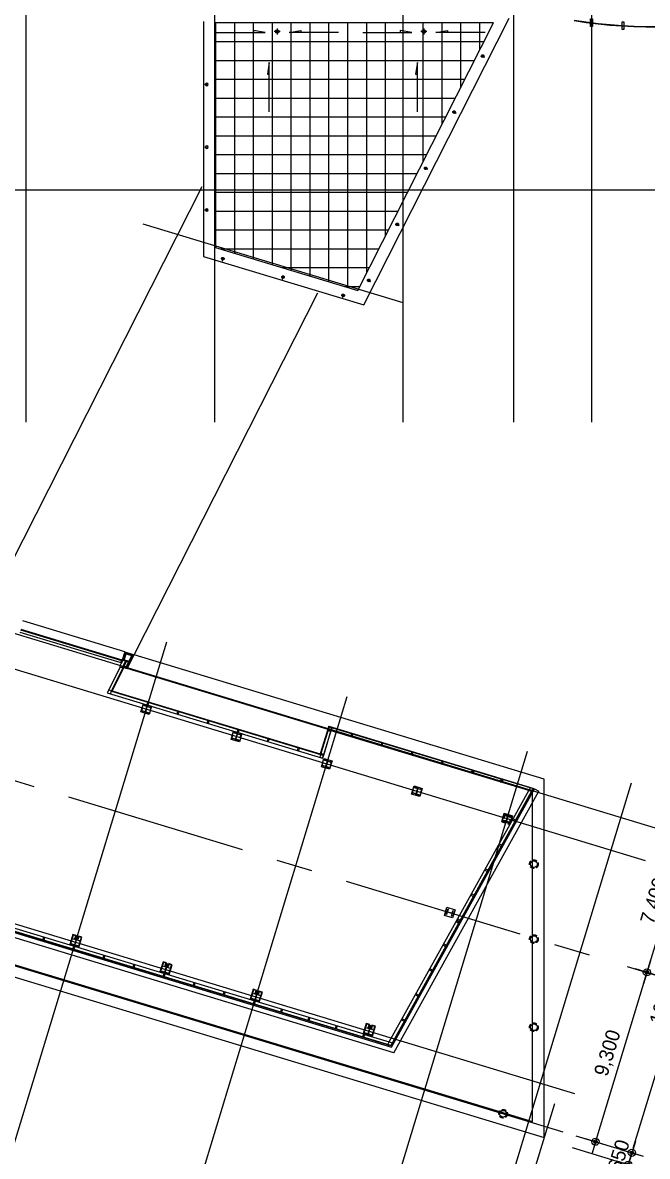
# Model space of a CAD drawing. Header units: metres. Extents: x 630750 to 860239, y 578133 to 726633.
# Drawn here: x 708141 to 740933, y 608545 to 668101 of the extents above; entities that cross this region are included whole.
import ezdxf

# ---------------------------------------------------------------- set-up
doc = ezdxf.new("R2010")
doc.units = ezdxf.units.M
doc.header["$LTSCALE"] = 300
for name, pattern in [('CEN', [62, 60, -1, 0, -1]), ('CENTER', [50.8, 31.75, -6.35, 6.35, -6.35]), ('HID1', [0.375, 0.25, -0.125]), ('업무시설_xr-base$0$CONTINOUS', [0])]:
    doc.linetypes.add(name, pattern=pattern)
doc.layers.get('Defpoints').update_dxf_attribs({"color": 8})
for name, color, linetype in [('1203_DMP검토', 201, 'Continuous'), ('A-CEN', 1, 'CEN'), ('A-CEN-1', 1, 'Continuous'), ('A-CIRC', 6, 'Continuous'), ('A-CON', 2, 'Continuous'), ('A-DIM', 7, 'Continuous'), ('A-ELE-4', 4, 'Continuous'), ('A-ELE-9', 9, 'Continuous'), ('A-ELE9', 9, 'Continuous'), ('A-HAT-253', 253, 'Continuous'), ('A-STL1', 4, 'Continuous'), ('A-WAL-DW', 7, 'Continuous'), ('A-WIN', 4, 'Continuous'), ('A-WIN-GLASS', 4, 'Continuous'), ('A-WIN-REV', 4, 'Continuous'), ('DIM', 7, 'Continuous'), ('INT', 117, 'Continuous'), ('KUK-F-LIGHT', 4, 'Continuous'), ('KUK-WALL-DRYWALL', 4, 'Continuous'), ('KUK-WALL-FIN 1', 30, 'Continuous'), ('mk', 4, 'Continuous'), ('STEL', 3, 'Continuous'), ('STL', 3, 'Continuous')]:
    doc.layers.add(name, color=color, linetype=linetype)
doc.styles.add('TEXT(돋음)', font='')
doc.styles.get('TEXT(돋음)').set_extended_font_data('Dotum')
doc.dimstyles.new('DIM250', dxfattribs={"dimscale": 250, "dimtxt": 3, "dimasz": 1, "dimexe": 2, "dimexo": 3, "dimgap": 1, "dimtad": 1, "dimdec": 0, "dimzin": 0, "dimdsep": 46, "dimlunit": 6, "dimtxsty": 'TEXT(돋음)', "dimblk": 'Z_DOT', "dimcen": 2.5, "dimdle": 2, "dimclrd": 256, "dimclre": 256, "dimclrt": 3, "dimadec": 0, "dimazin": 0, "dimtfac": 1, "dimtdec": 0, "dimtix": 1, "dimtmove": 2, "dimatfit": 3, "dimldrblk": 'Z_DOT', "dimfxl": 1, "dimtolj": 1, "dimtzin": 0, "dimarcsym": 0})

# ---------------------------------------------------------------- blocks, each defined once
blk = doc.blocks.new('*U7')
at = {"layer": 'STEL'}
blk.add_lwpolyline([(-23, -15, -0.414214), (-5, -33), (-5, -267, -0.414214), (-23, -285), (-150, -285), (-150, -300), (150, -300), (150, -285), (23, -285, -0.414214), (5, -267), (5, -33, -0.414214), (23, -15), (150, -15), (150, 0), (-150, 0), (-150, -15)], format="xyb", close=True, dxfattribs=at)
blk = doc.blocks.new('A$C62252109')
at = {"color": 1}
for p, q in [((69, 46, 0), (0, 46, 0)), ((10, 46, 0), (10, 26, 0)), ((30, 11, 0), (30, 80, 0)), ((41, 46, 0), (111, 46, 0)), ((50, 46, 0), (50, 26, 0)), ((56, 46, 0), (56, 26, 0)), ((76, 11, 0), (76, 80, 0)), ((96, 46, 0), (96, 26, 0))]:
    blk.add_line(p, q, dxfattribs=at)
at = {"color": 1, "elevation": 0}
for points in [[(53, 26), (7, 26), (7, 0), (53, 0)], [(53, 26), (99, 26), (99, 0), (53, 0)]]:
    blk.add_lwpolyline(points, close=True, dxfattribs=at)
at = {"color": 1}
for centre in [(30, 46, 0), (76, 46, 0)]:
    blk.add_circle(centre, 14.7, dxfattribs=at)
for centre in [(30, 46, 0), (76, 46, 0)]:
    blk.add_arc(centre, 19.7, 360, 180, dxfattribs=at)
blk = doc.blocks.new('*U12')
at = {"layer": 'STEL'}
blk.add_lwpolyline([(-20.5, -14, -0.4142136), (-4.5, -30), (-4.5, -220, -0.4142136), (-20.5, -236), (-125, -236), (-125, -250), (125, -250), (125, -236), (20.5, -236, -0.4142136), (4.5, -220), (4.5, -30, -0.4142136), (20.5, -14), (125, -14), (125, 0), (-125, 0), (-125, -14)], format="xyb", close=True, dxfattribs=at)
blk = doc.blocks.new('Z_DOT')
at = {"layer": 'DIM', "color": 7}
for p, q in [((0, -2.5), (0, 2.5)), ((-2.5, 0), (2.5, 0))]:
    blk.add_line(p, q, dxfattribs=at)
for radius in [0.75, 0.375]:
    blk.add_circle((0, 0), radius, dxfattribs=at)
blk = doc.blocks.new('*D54')
at = {"layer": 'A-DIM', "lineweight": -2, "transparency": 16777216}
for p, q in [((676229, 616332), (675060, 612478)), ((675444, 612884), (730165, 596280)), ((731428, 599582), (730259, 595729))]:
    blk.add_line(p, q, dxfattribs=at)
at = {"layer": 'Defpoints', "color": 0, "transparency": 16777216}
for p in [(676447, 617049), (731646, 600300), (730404, 596207)]:
    blk.add_point(p, dxfattribs=at)
at = {"layer": 'A-DIM', "lineweight": -2, "transparency": 16777216, "xscale": 250, "yscale": 250, "zscale": 250}
for p, rotation in [((675205, 612957), 163.1200000135865), ((730404, 596207), 343.1200000135865)]:
    blk.add_blockref('Z_DOT', p, dxfattribs=dict(at, rotation=rotation))
at = {"layer": 'A-DIM', "color": 3, "transparency": 16777216, "insert": (703007, 605250), "char_height": 750, "attachment_point": 5, "rotation": 343.12, "style": 'TEXT(돋음)'}
blk.add_mtext('\\A1;57,684', dxfattribs=at)
blk = doc.blocks.new('*D57')
at = {"layer": 'A-DIM', "lineweight": -2, "transparency": 16777216}
for p, q in [((742030, 625605), (743538, 625147)), ((742987, 625053), (740984, 618450)), ((739881, 618524), (741389, 618066))]:
    blk.add_line(p, q, dxfattribs=at)
at = {"layer": 'Defpoints', "color": 0, "transparency": 16777216}
for p in [(741312, 625823), (739164, 618741), (740911, 618211)]:
    blk.add_point(p, dxfattribs=at)
at = {"layer": 'A-DIM', "lineweight": -2, "transparency": 16777216, "xscale": 250, "yscale": 250, "zscale": 250}
for p, rotation in [((743060, 625292), 73.12000000000005), ((740911, 618211), 253.1200000000001)]:
    blk.add_blockref('Z_DOT', p, dxfattribs=dict(at, rotation=rotation))
at = {"layer": 'A-DIM', "color": 3, "transparency": 16777216, "insert": (741318, 621954), "char_height": 750, "attachment_point": 5, "rotation": 73.12, "style": 'TEXT(돋음)'}
blk.add_mtext('\\A1;7,400', dxfattribs=at)
blk = doc.blocks.new('*D58')
at = {"layer": 'A-DIM', "lineweight": -2, "transparency": 16777216}
for p, q in [((739881, 618524), (741389, 618066)), ((740838, 617972), (738283, 609551)), ((737181, 609624), (738689, 609167))]:
    blk.add_line(p, q, dxfattribs=at)
at = {"layer": 'Defpoints', "color": 0, "transparency": 16777216}
for p in [(739164, 618741), (736463, 609842), (738211, 609312)]:
    blk.add_point(p, dxfattribs=at)
at = {"layer": 'A-DIM', "lineweight": -2, "transparency": 16777216, "xscale": 250, "yscale": 250, "zscale": 250}
for p, rotation in [((740911, 618211), 73.12000000000221), ((738211, 609312), 253.1200000000022)]:
    blk.add_blockref('Z_DOT', p, dxfattribs=dict(at, rotation=rotation))
at = {"layer": 'A-DIM', "color": 3, "transparency": 16777216, "insert": (738893, 613964), "char_height": 750, "attachment_point": 5, "rotation": 73.12, "style": 'TEXT(돋음)'}
blk.add_mtext('\\A1;9,300', dxfattribs=at)
blk = doc.blocks.new('*D59')
at = {"layer": 'A-DIM', "lineweight": -2, "transparency": 16777216}
for p, q in [((742030, 625605), (745452, 624566)), ((740197, 608970), (744901, 624472)), ((737181, 609624), (740603, 608586))]:
    blk.add_line(p, q, dxfattribs=at)
at = {"layer": 'Defpoints', "color": 0, "transparency": 16777216}
for p in [(741312, 625823), (744974, 624712), (736463, 609842)]:
    blk.add_point(p, dxfattribs=at)
at = {"layer": 'A-DIM', "lineweight": -2, "transparency": 16777216, "xscale": 250, "yscale": 250, "zscale": 250}
for p, rotation in [((744974, 624712), 73.11999999999823), ((740124, 608731), 253.1199999999982)]:
    blk.add_blockref('Z_DOT', p, dxfattribs=dict(at, rotation=rotation))
at = {"layer": 'A-DIM', "color": 3, "transparency": 16777216, "insert": (741881, 616924), "char_height": 750, "attachment_point": 5, "rotation": 73.12, "style": 'TEXT(돋음)'}
blk.add_mtext('\\A1;16,700', dxfattribs=at)
blk = doc.blocks.new('*D61')
at = {"layer": 'A-DIM', "lineweight": -2, "transparency": 16777216}
for p, q in [((737181, 609624), (740603, 608586)), ((736992, 609002), (740414, 607964)), ((740124, 608731), (739936, 608109)), ((740197, 608970), (740270, 609210)), ((739863, 607870), (739791, 607631))]:
    blk.add_line(p, q, dxfattribs=at)
at = {"layer": 'Defpoints', "color": 0, "transparency": 16777216}
for p in [(736463, 609842), (736275, 609220), (739936, 608109)]:
    blk.add_point(p, dxfattribs=at)
at = {"layer": 'A-DIM', "lineweight": -2, "transparency": 16777216, "xscale": 250, "yscale": 250, "zscale": 250}
for p, rotation in [((740124, 608731), 253.1200000000732), ((739936, 608109), 73.1200000000732)]:
    blk.add_blockref('Z_DOT', p, dxfattribs=dict(at, rotation=rotation))
at = {"layer": 'A-DIM', "color": 3, "transparency": 16777216, "insert": (739432, 608602), "char_height": 750, "attachment_point": 5, "rotation": 73.12, "style": 'TEXT(돋음)'}
blk.add_mtext('\\A1;650', dxfattribs=at)
blk = doc.blocks.new('고리1')
at = {"layer": 'A-ELE-9'}
blk.add_lwpolyline([(2588448, 90602), (2588460, 90602), (2588460, 90502), (2588448, 90502)], close=True, dxfattribs=at)
for radius, start, end in [(69, 274.98854, 265.01146), (50, 276.89211, 263.1079)]:
    blk.add_arc((2588454, 90612), radius, start, end, dxfattribs=at)

msp = doc.modelspace()

# ---------------------------------------------------------------- linework, layer by layer
for points in [[(738054.4, 667898.4), (737954.4, 667898.4), (737954.4, 668298.4), (738054.4, 668298.4)], [(739704.4, 667751.1), (739604.4, 667751.1), (739604.4, 668151.1), (739704.4, 668151.1)]]:
    msp.add_lwpolyline(points, close=True)
at = {"layer": '1203_DMP검토', "color": 8}
for p, q in [((718264.4, 668100.9), (718264.4, 656290.3)), ((719254.4, 668100.9), (719254.4, 655991.9)), ((720244.4, 668100.9), (720244.4, 655693.5)), ((721234.4, 668100.9), (721234.4, 655395.1)), ((722224.4, 668100.9), (722224.4, 655096.7)), ((723214.4, 668100.9), (723214.4, 654798.2)), ((724204.4, 668100.9), (724204.4, 654499.8)), ((725194.4, 668100.9), (725194.4, 654201.4)), ((726184.4, 668100.9), (726184.4, 654937.1)), ((727174.4, 668100.9), (727174.4, 656889.8)), ((729154.4, 668100.9), (729154.4, 660795.3)), ((730144.4, 668100.9), (730144.4, 662748)), ((731134.4, 668100.9), (731134.4, 664700.7)), ((732124.4, 668100.9), (732124.4, 666653.5)), ((718264.4, 667110.9), (732356.3, 667110.9)), ((718264.4, 666120.9), (731854.4, 666120.9)), ((718264.4, 665130.9), (731352.5, 665130.9)), ((718264.4, 664140.9), (730850.6, 664140.9)), ((718264.4, 663150.9), (730348.7, 663150.9)), ((718264.4, 662160.9), (729846.8, 662160.9)), ((718264.4, 661170.9), (729344.8, 661170.9)), ((718264.4, 660180.9), (728842.9, 660180.9)), ((718264.4, 659190.9), (728341, 659190.9)), ((718264.4, 658200.9), (727839.1, 658200.9)), ((718264.4, 657210.9), (727337.2, 657210.9)), ((718494.7, 656220.9), (726835.3, 656220.9)), ((721778.9, 655230.9), (726333.4, 655230.9)), ((725063.2, 654240.9), (725831.4, 654240.9))]:
    msp.add_line(p, q, dxfattribs=at)
at = {"layer": 'A-CEN'}
for p, q in [((721658.9, 667635), (721349.9, 667635)), ((721504.4, 667789.5), (721504.4, 667480.5)), ((729358.9, 667635), (729049.9, 667635)), ((729204.4, 667789.5), (729204.4, 667480.5))]:
    msp.add_line(p, q, dxfattribs=at)
at = {"layer": 'A-CEN-1', "linetype": 'Continuous'}
for p, q in [((708304.4, 706258.8), (708304.4, 647115.6)), ((718204.4, 706258.8), (718204.4, 647115.6)), ((728104.4, 706258.8), (728104.4, 647115.6)), ((733904.4, 706258.8), (733904.4, 647115.6)), ((738004.4, 706258.8), (738004.4, 647115.6)), ((795684.5, 659310.2), (657202.6, 659310.2)), ((714456.1, 657537.6), (728104.4, 653396.2)), ((694392.6, 640060), (741351.2, 625810.8)), ((693870, 638337.6), (740828.6, 624088.3)), ((707244.6, 607704.1), (715701.1, 635572.7)), ((716718, 604829.5), (725174.5, 632698.1)), ((726191.5, 601954.9), (734648, 629823.4)), ((679285.3, 629386.8), (737111.8, 611839.8)), ((731645.9, 600299.8), (740102.4, 628168.3)), ((678675.5, 627377.3), (736502.1, 609830.3)), ((732635.8, 599999.4), (736072.7, 611325.7))]:
    msp.add_line(p, q, dxfattribs=at)
at = {"layer": 'A-CEN-1', "linetype": 'CENTER'}
msp.add_line((681375.9, 636276.6), (739202.5, 618729.6), dxfattribs=at)
at = {"layer": 'A-CIRC'}
for centre, radius in [((721504.4, 667635), 93.8), ((721504.4, 667635), 75), ((729203.4, 667635.5), 93.8), ((729203.4, 667635.5), 75)]:
    msp.add_circle(centre, radius, dxfattribs=at)
at = {"layer": 'A-CON', "elevation": 0}
for points in [[(714347.7, 631888.7), (714478.5, 632319.3), (714909.2, 632188.5), (714778.4, 631758)], [(719084.4, 630451.4), (719215.2, 630882), (719645.9, 630751.2), (719515.1, 630320.6)], [(723821.3, 629014), (723952.1, 629444.6), (724382.8, 629313.8), (724252, 628883.2)], [(728558, 627576.7), (728688.8, 628007.3), (729119.5, 627876.5), (728988.7, 627446)], [(733294.8, 626139.3), (733425.6, 626569.9), (733856.2, 626439.1), (733725.5, 626008.6)], [(730281.3, 621201.7), (730412.1, 621632.3), (730842.7, 621501.5), (730712, 621071)]]:
    msp.add_lwpolyline(points, close=True, dxfattribs=at)
at = {"layer": 'A-ELE-4', "color": 3}
msp.add_lwpolyline([(717630.4, 668160.2), (717630.4, 655818.6), (726055, 653279.1), (733688.8, 668336.4)], dxfattribs=at)
msp.add_lwpolyline([(718264.4, 668100.2), (718264.4, 656289.6), (725729.6, 654039.4), (732858.2, 668100.2), (718264.4, 668100.2)], close=True, dxfattribs=at)
at = {"layer": 'A-ELE9'}
for p, q in [((717554.4, 659478.8), (706278.2, 637237.2)), ((713990, 634897.1), (723632.8, 653917))]:
    msp.add_line(p, q, dxfattribs=at)
at = {"layer": 'A-HAT-253'}
for p, q in [((681154.4, 628349.4), (727498.6, 614286.6)), ((727619.3, 613988.7), (680904.4, 628164)), ((727498.6, 614286.6), (735018.2, 627851.1)), ((727619.3, 613988.7), (735236.8, 627729.9)), ((735018.2, 627851.1), (735236.8, 627729.9))]:
    msp.add_line(p, q, dxfattribs=at)
at = {"layer": 'A-STL1'}
for p, q in [((713499.6, 635045.9), (713368.9, 634615.3)), ((713501.6, 635042.2), (713371.8, 634614.4)), ((713501.6, 635042.2), (713371.8, 634614.4)), ((713499.6, 635045.9), (713990, 634897.1)), ((713501.6, 635042.2), (713985.7, 634895.3)), ((713621.1, 634176.1), (713985.7, 634895.3)), ((713622.7, 634172.5), (713990, 634897.1)), ((713429.3, 634234.4), (713621.1, 634176.1)), ((713430.8, 634230.8), (713622.7, 634172.5))]:
    msp.add_line(p, q, dxfattribs=at)
at = {"layer": 'A-STL1', "color": 8}
for p, q in [((713519.6, 635008.5), (713397.6, 634606.6)), ((713567.4, 634994), (713445.5, 634592.1)), ((713505.1, 634960.6), (713924.1, 634833.5)), ((713519.6, 635008.5), (713947.1, 634878.8)), ((713607.3, 634208.6), (713947.1, 634878.8)), ((713397.6, 634606.6), (713705.6, 634513.1)), ((713412.2, 634654.4), (713728.6, 634558.4)), ((713464.6, 634304.1), (713581.7, 634268.6)), ((713581.7, 634268.6), (713875.5, 634848.2)), ((713441.7, 634258.8), (713607.3, 634208.6))]:
    msp.add_line(p, q, dxfattribs=at)
at = {"layer": 'A-STL1'}
for points in [[(713505.1, 634960.6), (713519.6, 635008.5), (713567.4, 634994), (713552.9, 634946.1), (713505.1, 634960.6)], [(713876.3, 634848), (713890.8, 634895.8), (713938.6, 634881.3), (713924.1, 634833.5), (713876.3, 634848)], [(713449.4, 634256.5), (713463.9, 634304.3), (713511.7, 634289.8), (713497.2, 634242), (713449.4, 634256.5)], [(713559.4, 634223.1), (713574, 634270.9), (713621.8, 634256.4), (713607.3, 634208.6), (713559.4, 634223.1)]]:
    msp.add_lwpolyline(points, dxfattribs=at)
for points in [[(713507, 634961.6), (713520.6, 635006.6), (713565.6, 634993), (713551.9, 634948)], [(713878.1, 634849), (713891.8, 634894), (713936.8, 634880.3), (713923.1, 634835.4)], [(713451.2, 634257.5), (713464.9, 634302.5), (713509.9, 634288.8), (713496.2, 634243.8)], [(713561.3, 634224.1), (713575, 634269), (713619.9, 634255.4), (713606.3, 634210.4)]]:
    msp.add_lwpolyline(points, close=True, dxfattribs=at)
at = {"layer": 'A-WAL-DW'}
for p, q in [((713258.2, 634339.2), (713325.4, 634471.8)), ((713392, 634271.4), (713540, 634563.4)), ((713436.6, 634248.8), (713588.6, 634548.6))]:
    msp.add_line(p, q, dxfattribs=at)
at = {"layer": 'A-WIN', "color": 9}
for p, q in [((712663.3, 633055), (713275.7, 634263.1)), ((712581.5, 632893.8), (723881, 629465)), ((724367.7, 631068.8), (723881, 629465)), ((724323.5, 630923.4), (734863.6, 627725)), ((731071.1, 621197), (734715.9, 627772)), ((726062, 614957.7), (693502.5, 624837.6)), ((727389, 614555), (731071.1, 621197)), ((726085.9, 614950.4), (727389, 614555))]:
    msp.add_line(p, q, dxfattribs=at)
at = {"layer": 'A-WIN', "color": 7}
for p, q in [((724222.2, 631112.9), (724206.2, 631142.9)), ((723779.7, 629654.6), (723763.7, 629684.5))]:
    msp.add_line(p, q, dxfattribs=at)
for points in [[(713444.4, 634211.2), (713423, 634222), (713436.6, 634248.8), (713258.2, 634339.2), (713231.1, 634285.7), (713409.5, 634195.3), (713423, 634222)], [(712831.4, 633001.9), (712797.1, 632987.2), (712663.3, 633055), (712582.4, 632895.6), (712753.5, 632843.7), (712797.1, 632987.2)], [(714744.8, 632421.3), (714737.8, 632398.3), (714761.7, 632391), (714717.6, 632245.6), (714669.8, 632260.1), (714713.9, 632405.6), (714737.8, 632398.3)], [(716323.7, 631942.2), (716316.7, 631919.2), (716340.7, 631911.9), (716296.5, 631766.5), (716248.7, 631781), (716292.8, 631926.4), (716316.7, 631919.2)], [(717902.6, 631463), (717895.6, 631440.1), (717919.6, 631432.8), (717875.4, 631287.4), (717827.6, 631301.9), (717871.7, 631447.3), (717895.6, 631440.1)], [(719481.5, 630983.9), (719474.6, 630961), (719498.5, 630953.7), (719454.3, 630808.3), (719406.5, 630822.8), (719450.6, 630968.2), (719474.6, 630961)], [(724323.5, 630923.4), (724367.7, 631068.8), (724222.2, 631112.9), (724178.1, 630967.5), (724323.5, 630923.4)], [(725450.2, 630765.4), (725443.2, 630742.5), (725409.7, 630752.6), (725365.6, 630607.2), (725432.5, 630586.8), (725476.7, 630732.3), (725443.2, 630742.5)], [(721060.4, 630504.8), (721053.5, 630481.9), (721077.4, 630474.6), (721033.2, 630329.2), (720985.4, 630343.7), (721029.5, 630489.1), (721053.5, 630481.9)], [(727029.1, 630286.3), (727022.1, 630263.3), (726988.6, 630273.5), (726944.5, 630128.1), (727011.5, 630107.7), (727055.6, 630253.2), (727022.1, 630263.3)], [(722639.3, 630025.7), (722632.4, 630002.8), (722656.3, 629995.5), (722612.2, 629850), (722564.3, 629864.6), (722608.4, 630010), (722632.4, 630002.8)], [(723881, 629465), (723925.2, 629610.5), (723779.7, 629654.6), (723735.6, 629509.2), (723881, 629465)], [(728608, 629807.2), (728601, 629784.2), (728567.5, 629794.4), (728523.4, 629648.9), (728590.4, 629628.6), (728634.5, 629774.1), (728601, 629784.2)], [(730186.9, 629328.1), (730179.9, 629305.1), (730146.4, 629315.3), (730102.3, 629169.8), (730169.3, 629149.5), (730213.4, 629295), (730179.9, 629305.1)], [(731765.8, 628849), (731758.8, 628826), (731725.3, 628836.2), (731681.2, 628690.7), (731748.2, 628670.4), (731792.3, 628815.9), (731758.8, 628826)], [(733344.7, 628369.9), (733337.7, 628346.9), (733304.2, 628357.1), (733260.1, 628211.6), (733327.1, 628191.3), (733371.2, 628336.7), (733337.7, 628346.9)], [(734790.3, 627906.1), (734714.9, 627770.2), (734863.7, 627725), (734939.1, 627861), (734790.3, 627906.1)], [(734020.4, 626154.2), (733999.4, 626165.9), (734016.3, 626196.5), (733883.4, 626270.2), (733849.5, 626209), (733982.4, 626135.3), (733999.4, 626165.9)], [(733293.1, 624842.3), (733272.1, 624854), (733289.1, 624884.6), (733156.1, 624958.3), (733122.2, 624897.1), (733255.1, 624823.4), (733272.1, 624854)], [(732565.8, 623530.4), (732544.8, 623542.1), (732561.8, 623572.7), (732428.9, 623646.4), (732394.9, 623585.2), (732527.9, 623511.5), (732544.8, 623542.1)], [(731838.6, 622218.5), (731817.6, 622230.2), (731834.5, 622260.8), (731701.6, 622334.5), (731667.7, 622273.3), (731800.6, 622199.6), (731817.6, 622230.2)], [(731111.3, 620906.6), (731090.3, 620918.3), (731107.3, 620948.9), (730974.3, 621022.6), (730940.4, 620961.4), (731073.3, 620887.7), (731090.3, 620918.3)], [(709217, 619885.2), (709224, 619908.2), (709200.1, 619915.5), (709244.2, 620060.9), (709292, 620046.4), (709247.9, 619900.9), (709224, 619908.2)], [(710795.9, 619406.1), (710802.9, 619429.1), (710779, 619436.4), (710823.1, 619581.8), (710871, 619567.3), (710826.8, 619421.8), (710802.9, 619429.1)], [(730384, 619594.7), (730363, 619606.4), (730380, 619637), (730247.1, 619710.7), (730213.1, 619649.5), (730346.1, 619575.8), (730363, 619606.4)], [(712374.8, 618927), (712381.8, 618950), (712357.9, 618957.2), (712402, 619102.7), (712449.9, 619088.2), (712405.7, 618942.7), (712381.8, 618950)], [(713953.7, 618447.9), (713960.7, 618470.9), (713936.8, 618478.1), (713980.9, 618623.6), (714028.8, 618609.1), (713984.6, 618463.6), (713960.7, 618470.9)], [(729656.8, 618282.8), (729635.8, 618294.5), (729652.7, 618325.1), (729519.8, 618398.8), (729485.9, 618337.6), (729618.8, 618263.9), (729635.8, 618294.5)], [(715532.7, 617968.8), (715539.6, 617991.8), (715515.7, 617999), (715559.8, 618144.5), (715607.7, 618130), (715563.5, 617984.5), (715539.6, 617991.8)], [(717111.6, 617489.7), (717118.5, 617512.7), (717094.6, 617519.9), (717138.7, 617665.4), (717186.6, 617650.9), (717142.5, 617505.4), (717118.5, 617512.7)], [(718690.5, 617010.6), (718697.4, 617033.6), (718673.5, 617040.8), (718717.7, 617186.3), (718765.5, 617171.7), (718721.4, 617026.3), (718697.4, 617033.6)], [(728929.5, 616970.9), (728908.5, 616982.6), (728925.5, 617013.2), (728792.5, 617086.9), (728758.6, 617025.7), (728891.5, 616952), (728908.5, 616982.6)], [(720269.4, 616531.5), (720276.4, 616554.4), (720252.4, 616561.7), (720296.6, 616707.2), (720344.4, 616692.6), (720300.3, 616547.2), (720276.4, 616554.4)], [(721704.8, 616095.9), (721711.7, 616118.9), (721687.8, 616126.2), (721731.9, 616271.6), (721779.8, 616257.1), (721735.6, 616111.6), (721711.7, 616118.9)], [(723140.1, 615660.4), (723147.1, 615683.3), (723123.2, 615690.6), (723167.3, 615836.1), (723215.2, 615821.5), (723171, 615676.1), (723147.1, 615683.3)], [(724575.5, 615224.8), (724582.5, 615247.8), (724558.5, 615255), (724602.7, 615400.5), (724650.5, 615386), (724606.4, 615240.5), (724582.5, 615247.8)], [(728202.2, 615659), (728181.3, 615670.7), (728198.2, 615701.3), (728065.3, 615775), (728031.3, 615713.7), (728164.3, 615640), (728181.3, 615670.7)], [(726010.9, 614789.3), (726017.8, 614812.2), (725993.9, 614819.5), (726038.1, 614964.9), (726085.9, 614950.4), (726041.8, 614805), (726017.8, 614812.2)], [(727474, 614345.3), (727462.4, 614373.9), (727313.6, 614419), (727389, 614555), (727537.8, 614509.9), (727462.4, 614373.9)]]:
    msp.add_lwpolyline(points, dxfattribs=at)
at = {"layer": 'A-WIN-GLASS', "color": 9}
msp.add_line((713499.6, 635045.9), (708140.9, 636672), dxfattribs=at)
at = {"layer": 'A-WIN-GLASS'}
for p, q in [((707995.4, 636089.1), (713296.7, 634480.5)), ((708032, 636209.7), (713333.3, 634601)), ((708038.9, 636232.6), (713340.2, 634624)), ((712797.1, 632987.2), (713423.1, 634222)), ((712831.4, 633001.9), (713444.5, 634211.1)), ((712797.1, 632987.2), (723779.7, 629654.6)), ((712831.4, 633001.9), (713165.9, 632900.4)), ((713165.9, 632900.5), (723763.7, 629684.5)), ((724206.2, 631142.9), (723763.7, 629684.5)), ((724222.2, 631112.9), (723779.7, 629654.6)), ((724206.2, 631142.9), (734974.4, 627875.4)), ((724222.2, 631113), (734939, 627861)), ((733982.4, 626135.3), (734939.1, 627861)), ((734020.4, 626154.2), (734974.5, 627875.3)), ((733982.3, 626135.3), (727462.4, 614373.9)), ((734020.4, 626154.2), (727474, 614345.3)), ((727474, 614345.3), (690413.2, 625591.1)), ((727462.4, 614373.9), (690420.2, 625614.1))]:
    msp.add_line(p, q, dxfattribs=at)
at = {"layer": 'A-WIN-GLASS', "color": 5}
for p, q in [((735526.7, 628361.9), (713990, 634897.1)), ((734902.7, 627715.3), (713622.7, 634172.5)), ((735526.7, 609526.4), (735526.7, 628361.9)), ((735526.7, 609526.4), (735526.7, 628361.9)), ((735526.7, 609526.4), (735526.7, 628361.9)), ((679554.4, 627162.9), (734902.7, 610367.9)), ((679554.4, 627162.9), (734902.7, 610367.9)), ((734902.7, 610367.9), (734902.7, 627715.3)), ((734902.7, 610367.9), (734902.7, 627715.3)), ((734922.7, 627715.3), (734934.7, 627715.3)), ((678930.4, 626700.1), (735526.7, 609526.4)), ((678930.4, 626700.1), (735526.7, 609526.4))]:
    msp.add_line(p, q, dxfattribs=at)
at = {"layer": 'A-WIN-GLASS'}
msp.add_lwpolyline([(713340.2, 634624), (713296.7, 634480.5), (713354.1, 634463), (713397.6, 634606.6), (713340.2, 634624)], dxfattribs=at)
for points in [[(724178.1, 630967.5), (724323.5, 630923.4), (723925.2, 629610.5), (723779.7, 629654.6)], [(724323.5, 630923.4), (724178.1, 630967.5), (724163.6, 630919.6), (724309, 630875.5)], [(723939.7, 629658.3), (723794.2, 629702.4), (723779.7, 629654.6), (723925.2, 629610.5)], [(733304.2, 628357.1), (733260.1, 628211.7), (731748.2, 628670.4), (731792.3, 628815.9)], [(731796, 628655.9), (731840.2, 628801.3), (731792.3, 628815.9), (731748.2, 628670.4)], [(733260.1, 628211.7), (733304.2, 628357.1), (733256.4, 628371.6), (733212.3, 628226.2)]]:
    msp.add_lwpolyline(points, close=True, dxfattribs=at)
for radius, end in [(27032.7, 282.44708), (27008.7, 282.447369)]:
    msp.add_arc((741304.4, 694910.2), radius, 261.033396, end, dxfattribs=at)
at = {"layer": 'A-WIN-REV', "elevation": 0}
msp.add_lwpolyline([(730967.5, 620878.1), (731015.3, 620863.5), (730997.1, 620803.7), (730949.3, 620818.3)], close=True, dxfattribs=at)
at = {"layer": 'INT', "linetype": 'HID1', "ltscale": 3, "elevation": 0}
for points in [[(714378.9, 631905.4), (714495.2, 632288.1), (714878, 632171.9), (714761.7, 631789.1)], [(714378.9, 631905.4), (714495.2, 632288.1), (714878, 632171.9), (714761.7, 631789.1)], [(719115.6, 630468.1), (719231.9, 630850.8), (719614.7, 630734.5), (719498.4, 630351.8)], [(719115.6, 630468.1), (719231.9, 630850.8), (719614.7, 630734.5), (719498.4, 630351.8)], [(723852.5, 629030.6), (723968.8, 629413.4), (724351.6, 629297.1), (724235.3, 628914.4)], [(723852.5, 629030.6), (723968.8, 629413.4), (724351.6, 629297.1), (724235.3, 628914.4)], [(728589.2, 627593.4), (728705.5, 627976.1), (729088.3, 627859.9), (728972, 627477.1)], [(728589.2, 627593.4), (728705.5, 627976.1), (729088.3, 627859.9), (728972, 627477.1)], [(733326, 626156), (733442.2, 626538.7), (733825.1, 626422.5), (733708.8, 626039.7)], [(733326, 626156), (733442.2, 626538.7), (733825.1, 626422.5), (733708.8, 626039.7)]]:
    msp.add_lwpolyline(points, close=True, dxfattribs=at)
at = {"layer": 'INT', "linetype": 'HID1', "ltscale": 3}
for points in [[(733287.7, 626115.4), (733718.3, 625984.7), (733849, 626415.3), (733418.5, 626546)], [(733337.6, 626142.1), (733691.6, 626034.6), (733799.1, 626388.6), (733445.1, 626496.1)]]:
    msp.add_lwpolyline(points, close=True, dxfattribs=at)
for centre in [(734978.7, 623895.5), (734978.7, 619959), (734978.7, 615326.3), (733362.7, 610782.9, 0)]:
    msp.add_circle(centre, 227.8, dxfattribs=at)
at = {"layer": 'KUK-WALL-DRYWALL', "linetype": '업무시설_xr-base$0$CONTINOUS', "elevation": 0}
for points in [[(710789.3, 620164.7), (710644, 619686.3), (711074.6, 619555.6), (711219.8, 620034), (711085.9, 620074.7), (711042.3, 619931.1), (710879.6, 619980.5), (710923.2, 620124.1)], [(715526, 618727.4), (715380.7, 618249), (715811.3, 618118.2), (715956.6, 618596.7), (715822.6, 618637.3), (715779, 618493.8), (715616.4, 618543.2), (715660, 618686.7)], [(720262.4, 617289.2), (720117.2, 616810.8), (720547.8, 616680), (720693, 617158.4), (720559.1, 617199.1), (720515.5, 617055.6), (720352.8, 617105), (720396.4, 617248.5)], [(726195.6, 615489.8), (726050.3, 615011.3), (726480.9, 614880.6), (726626.2, 615359), (726492.2, 615399.7), (726448.6, 615256.2), (726286, 615305.5), (726329.5, 615449.1)]]:
    msp.add_lwpolyline(points, close=True, dxfattribs=at)
at = {"layer": 'KUK-WALL-FIN 1', "color": 5, "linetype": '업무시설_xr-base$0$CONTINOUS'}
for p, q in [((710942.8, 620102.4, 0), (711057.6, 620067.6, 0)), ((710945.7, 620112, 0), (711060.5, 620077.1, 0)), ((715679.5, 618665.1, 0), (715794.3, 618630.2, 0)), ((715682.4, 618674.7, 0), (715797.2, 618639.8, 0)), ((720416, 617226.9, 0), (720530.8, 617192, 0)), ((720418.9, 617236.5, 0), (720533.7, 617201.6, 0)), ((726349.1, 615427.5, 0), (726463.9, 615392.6, 0)), ((726352, 615437, 0), (726466.8, 615402.2, 0))]:
    msp.add_line(p, q, dxfattribs=at)
at = {"layer": 'KUK-WALL-FIN 1', "linetype": '업무시설_xr-base$0$CONTINOUS', "elevation": 0}
for points in [[(710772.6, 620195.9), (710612.8, 619669.7), (711091.2, 619524.4), (711251, 620050.6), (711069.2, 620105.8), (711025.6, 619962.3), (710910.8, 619997.2), (710954.4, 620140.7), (710772.6, 620195.9)], [(715509.3, 618758.6), (715349.5, 618232.3), (715828, 618087.1), (715987.8, 618613.3), (715806, 618668.5), (715762.4, 618525), (715647.6, 618559.9), (715691.1, 618703.4), (715509.3, 618758.6)], [(720245.8, 617320.4), (720086, 616794.1), (720564.4, 616648.8), (720724.2, 617175.1), (720542.4, 617230.3), (720498.8, 617086.8), (720384, 617121.6), (720427.6, 617265.2), (720245.8, 617320.4)], [(726178.9, 615520.9), (726019.1, 614994.7), (726497.6, 614849.4), (726657.3, 615375.7), (726475.5, 615430.9), (726432, 615287.3), (726317.1, 615322.2), (726360.7, 615465.7), (726178.9, 615520.9)]]:
    msp.add_lwpolyline(points, dxfattribs=at)
at = {"layer": 'mk'}
for points in [[(718295.7, 667592.7), (720878.2, 667592.7), (720266.7, 667686.8), (720266.7, 667592.7)], [(724713.1, 667592.7), (722130.6, 667592.7), (722742.1, 667686.8), (722742.1, 667592.7)], [(725995.7, 667592.7), (728578.2, 667592.7), (727966.7, 667686.8), (727966.7, 667592.7)], [(732413.1, 667592.7), (729830.6, 667592.7), (730442.1, 667686.8), (730442.1, 667592.7)], [(721080.1, 663419.4), (721080.1, 666001.8), (720986, 665390.3), (721080.1, 665390.3)], [(728860.7, 663419.4), (728860.7, 666001.8), (728766.6, 665390.3), (728860.7, 665390.3)]]:
    msp.add_lwpolyline(points, dxfattribs=at)
at = {"layer": 'STEL', "color": 6}
for centre in [(734978.7, 623895.5), (734978.7, 619959), (734978.7, 615326.3), (733362.7, 610782.9, 0)]:
    msp.add_circle(centre, 177.8, dxfattribs=at)

# ---------------------------------------------------------------- block references
at = {"xscale": -1}
for p, rotation in [((1983574.5, 2934069.3), 63.11571787470022), ((1982082.2, 2931126), 63.11571787470022), ((1980587.3, 2928177.3), 63.11571787470022), ((1979092.3, 2925228.6), 63.11571787470022), ((3169271.2, -182618.1), 343.1200000022812), ((3172429, -183576.4), 343.1200000022812), ((1977597.4, 2922279.9), 63.11571787470022), ((3175586.8, -184534.6), 343.1200000022812)]:
    msp.add_blockref('고리1', p, dxfattribs=dict(at, rotation=rotation))
at = {"rotation": 270}
for p in [(627196.9, 3253314.6), (627196.9, 3250014.6), (627196.9, 3246714.6)]:
    msp.add_blockref('고리1', p, dxfattribs=at)
at = {"layer": 'KUK-F-LIGHT', "color": 1, "lineweight": 5, "xscale": -1, "rotation": 343.0125221090286}
for p in [(711019.9, 619964.1, 0), (715756.6, 618526.8, 0), (720493.1, 617088.5, 0), (726426.2, 615289.1, 0)]:
    msp.add_blockref('A$C62252109', p, dxfattribs=at)
at = {"layer": 'STL', "xscale": -1, "rotation": 163.1091880580043}
for p in [(714584.2, 631893.6, 0), (719320.9, 630456.3, 0), (724057.8, 629018.9, 0), (728794.5, 627581.6, 0), (733531.3, 626144.2, 0), (710867.2, 619645.2, 0), (715603.9, 618207.9, 0), (715603.9, 618207.9, 0), (720340.6, 616770.6, 0), (726273.5, 614970.2, 0)]:
    msp.add_blockref('*U7', p, dxfattribs=at)
at = {"layer": 'STL'}
for p, xscale, yscale, zscale, rotation in [((733524.6, 626121.9, 0), -1.199899918259621, 1.19989991793409, 1.199899918042884, 163.1199999959306), ((730705.4, 621307.6, 0), -1.199999999864678, 1.199999999953434, 1.199999999997768, 253.0787785181743)]:
    msp.add_blockref('*U12', p, dxfattribs=dict(at, xscale=xscale, yscale=yscale, zscale=zscale, rotation=rotation))

# ---------------------------------------------------------------- dimensions: what is measured, and where the dimension line sits
at = {"layer": 'A-DIM'}
for p1, p2, distance, picture, middle in [((736463.3, 609842.1, 0), (741312.5, 625822.6, 0), -3826, '*D59', (741881.3, 616924, 0)), ((741312.5, 625822.6, 0), (739163.7, 618741.4, 0), 1826, '*D57', (741317.7, 621954.4, 0)), ((739163.7, 618741.4, 0), (736463.3, 609842.1, 0), 1826, '*D58', (738893.1, 613964.1, 0)), ((676446.8, 617049.5, 0), (731645.9, 600299.8, 0), -4277, '*D54', (703007.1, 605249.6, 0)), ((736463.3, 609842.1, 0), (736274.6, 609220.1, 0), 3826, '*D61', (739431.5, 608601.8, 0))]:
    dim = msp.add_aligned_dim(p1=p1, p2=p2, distance=distance, dimstyle='DIM250', override={"dimfxl": 2}, dxfattribs=at)
    dim.commit()
    dim.dimension.update_dxf_attribs({"geometry": picture, "text_midpoint": middle})

doc.saveas('drawing.dxf')
